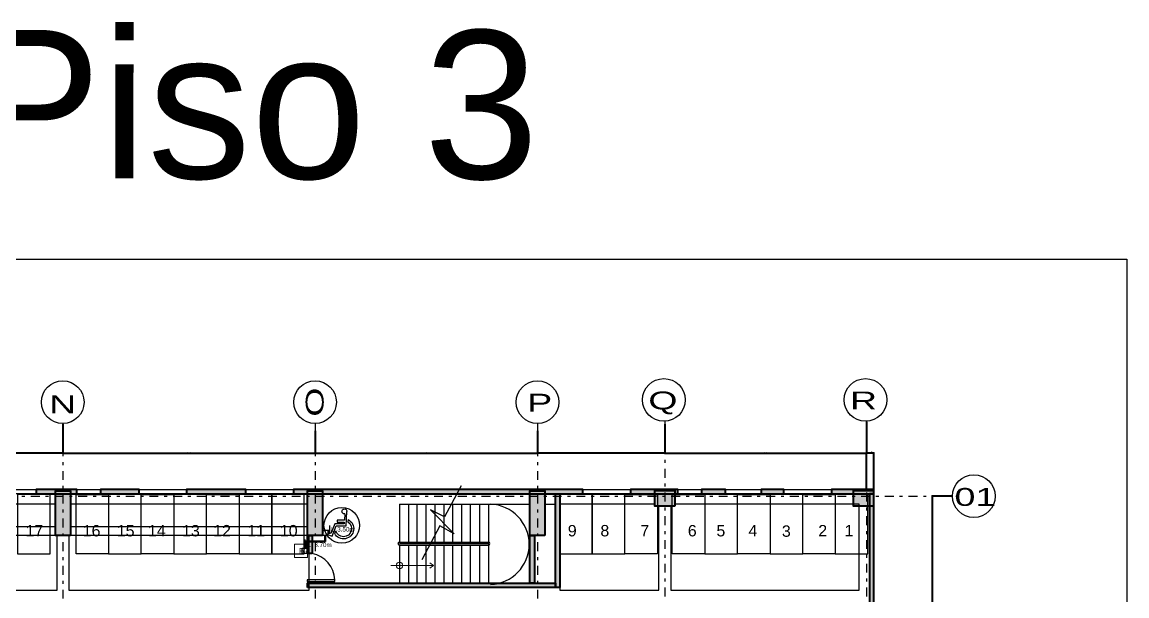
# Model space of a CAD drawing. Header units: millimetres. Extents: x 3781 to 4924, y 1639 to 1721.
# Drawn here: x 4127.14 to 4164.4, y 1701.04 to 1720.37 of the extents above; entities that cross this region are included whole.
import ezdxf
from ezdxf.enums import TextEntityAlignment as Align

# ---------------------------------------------------------------- set-up
doc = ezdxf.new("R2010")
doc.units = ezdxf.units.MM
for name, pattern in [('CENTER', [0.7, 0.3, -0.2, 0, -0.2]), ('DASHED2', [9.525, 6.35, -3.175]), ('HIDDEN2', [0.1875, 0.125, -0.0625]), ('LLUVIAS', [10, 4, -2, 4])]:
    doc.linetypes.add(name, pattern=pattern)
doc.layers.get('Defpoints').update_dxf_attribs({"color": 255})
doc.layers.add('-auxiliar', color=190, linetype='Continuous', plot=False)
for name, color, linetype in [('-parquead', 2, 'Continuous'), ('1amobla', 2, 'Continuous'), ('_ACHU3', 253, 'Continuous'), ('A-HATCH CONCRETO', 8, 'Continuous'), ('AREA PARQUEO', 51, 'Continuous'), ('AS_GL DETECCION_PISO 1', 7, 'Continuous'), ('AS_GL DETECCION_PISO 2', 7, 'Continuous'), ('E-P. MACIZA1', 2, 'HIDDEN2'), ('EJE-ESTRUCTURA', 1, 'CENTER'), ('GG_LAZO CONTROL DRIVERS', 82, 'Continuous'), ('HACHTCOLUMNA', 250, 'Continuous'), ('JCA_COTAS', 1, 'Continuous'), ('JCA_HATCH 254', 252, 'Continuous'), ('JCA_TEXTO1', 2, 'Continuous'), ('JCA_TEXTO2', 3, 'Continuous'), ('LINEA-1', 1, 'Continuous'), ('PROYECCION', 1, 'DASHED2'), ('TEXTO 3', 3, 'Continuous'), ('Textos-espacios', 3, 'Continuous')]:
    doc.layers.add(name, color=color, linetype=linetype)
for name, color, linetype, lineweight in [('COTA', 1, 'Continuous', 25), ('Estructura', 6, 'Continuous', 40), ('Muro', 4, 'Continuous', 40), ('TEXTOS', 7, 'Continuous', 20), ('Vidrio', 2, 'Continuous', 30)]:
    doc.layers.add(name, color=color, linetype=linetype, lineweight=lineweight)
doc.styles.add('Arial_400', font='arial.ttf')
doc.styles.add('ROMANS', font='arial.ttf', dxfattribs={"width": 0.7})
doc.styles.get("Standard").update_dxf_attribs({"font": 'arial.ttf'})
doc.styles.add('style2', font='arial.ttf', dxfattribs={"width": 1.5})
doc.dimstyles.new('1-10', dxfattribs={"dimscale": 10, "dimtxt": 0.0037, "dimasz": 0.001, "dimexe": 0.0018, "dimexo": 0.0018, "dimgap": 0.0005, "dimtad": 1, "dimzin": 4, "dimdsep": 46, "dimtxsty": 'ROMANS', "dimblk": 'ARCHTICK', "dimcen": 0.003, "dimdle": 0.0015, "dimclrd": 1, "dimclre": 1, "dimclrt": 4, "dimadec": 0, "dimazin": 0, "dimtfac": 1, "dimtix": 1, "dimtmove": 2, "dimatfit": 3, "dimldrblk": 'flecha', "dimfxl": 1, "dimtolj": 1, "dimtzin": 4, "dimarcsym": 0})

# ---------------------------------------------------------------- blocks, each defined once
blk = doc.blocks.new('discap')
at = {"layer": 'TEXTO 3', "color": 0, "linetype": 'Continuous'}
for p, q in [((-179169, -277469), (-179154, -277610)), ((-178353, -278322), (-178426, -278155))]:
    blk.add_line(p, q, dxfattribs=at)
blk.add_lwpolyline([(-178974, -277120), (-178946, -277498), (-178511, -277498), (-178511, -277624), (-178926, -277624), (-178926, -277730), (-178352, -277730), (-178127, -278321), (-177953, -278254), (-177909, -278371), (-178198, -278488), (-178440, -277852), (-179047, -277852), (-179102, -276980)], dxfattribs=at)
for centre, radius, start, end in [((-178951, -276970), 152, 261.2603, 183.66969), ((-178897, -278025), 619, 116.09541, 331.34503), ((-178897, -278025), 488, 121.7945, 344.57102)]:
    blk.add_arc(centre, radius, start, end, dxfattribs=at)
blk = doc.blocks.new('_ArchTick')
at = {"color": 0, "linetype": 'ByBlock', "const_width": 0.15}
blk.add_lwpolyline([(-0.5, -0.5), (0.5, 0.5)], dxfattribs=at)
blk = doc.blocks.new('*D35')
at = {"layer": 'Defpoints', "color": 0, "transparency": 16777216}
for p in [(-49.604, -6656.351), (-49.604, -6657.624), (-49.354, -6657.624)]:
    blk.add_point(p, dxfattribs=at)
at = {"layer": 'JCA_COTAS', "color": 1, "lineweight": -2, "transparency": 16777216}
for p, q in [((-49.339, -6656.351), (-49.619, -6656.351)), ((-49.604, -6657.606), (-49.604, -6656.333)), ((-49.354, -6657.606), (-49.354, -6656.333))]:
    blk.add_line(p, q, dxfattribs=at)
at = {"layer": 'JCA_COTAS', "color": 1, "lineweight": -2, "transparency": 16777216, "xscale": 0.01, "yscale": 0.01, "zscale": 0.01, "rotation": 180}
blk.add_blockref('_ArchTick', (-49.604, -6656.351), dxfattribs=at)
at = {"layer": 'JCA_COTAS', "color": 1, "lineweight": -2, "transparency": 16777216, "xscale": 0.01, "yscale": 0.01, "zscale": 0.01}
blk.add_blockref('_ArchTick', (-49.354, -6656.351), dxfattribs=at)
at = {"layer": 'JCA_COTAS', "color": 4, "transparency": 16777216, "insert": (-49.434, -6656.308), "char_height": 0.037, "attachment_point": 5, "style": 'ROMANS'}
blk.add_mtext('\\A1;.25', dxfattribs=at)
blk = doc.blocks.new('flecha')
at = {"layer": '_ACHU3', "linetype": 'Continuous', "lineweight": 0}
h = blk.add_hatch(color=255, dxfattribs=at)
h.dxf.hatch_style = 1
h.paths.add_polyline_path([(0, 0), (2.4, 0.4), (2.4, 0), (4, 0), (4, 0), (2.4, 0), (2.4, -0.4)])
at = {"layer": '_ACHU3', "linetype": 'Continuous', "lineweight": 0, "flags": 128}
blk.add_lwpolyline([(0, 0), (2.4, 0.4), (2.4, 0), (2.4, 0), (4, 0), (4, 0), (2.4, 0), (2.4, -0.4), (0, 0)], dxfattribs=at)
blk = doc.blocks.new('*D36')
at = {"layer": 'Defpoints', "color": 0, "transparency": 16777216}
for p in [(-46.702, -6657.799), (-47.386, -6667.899), (-46.702, -6667.899)]:
    blk.add_point(p, dxfattribs=at)
at = {"layer": 'JCA_COTAS', "color": 1, "lineweight": -2, "transparency": 16777216}
for p, q in [((-46.72, -6657.799), (-47.404, -6657.799)), ((-47.386, -6657.784), (-47.386, -6667.914)), ((-46.72, -6667.899), (-47.404, -6667.899))]:
    blk.add_line(p, q, dxfattribs=at)
at = {"layer": 'JCA_COTAS', "color": 1, "lineweight": -2, "transparency": 16777216, "xscale": 0.01, "yscale": 0.01, "zscale": 0.01}
for p, rotation in [((-47.386, -6657.799), 90), ((-47.386, -6667.899), 270)]:
    blk.add_blockref('_ArchTick', p, dxfattribs=dict(at, rotation=rotation))
at = {"layer": 'JCA_COTAS', "color": 4, "transparency": 16777216, "insert": (-47.41, -6662.849), "char_height": 0.037, "attachment_point": 5, "rotation": 90, "style": 'ROMANS'}
blk.add_mtext('\\A1;10.10', dxfattribs=at)
blk = doc.blocks.new('*D44')
at = {"layer": 'Defpoints', "color": 0, "transparency": 16777216}
for p in [(-76.7, -6655.354), (-68.2, -6655.579), (-68.2, -6656.351)]:
    blk.add_point(p, dxfattribs=at)
at = {"layer": 'JCA_COTAS', "color": 1, "lineweight": -2, "transparency": 16777216}
for p, q in [((-76.7, -6655.372), (-76.7, -6656.369)), ((-68.2, -6655.597), (-68.2, -6656.369)), ((-76.715, -6656.351), (-68.185, -6656.351))]:
    blk.add_line(p, q, dxfattribs=at)
at = {"layer": 'JCA_COTAS', "color": 1, "lineweight": -2, "transparency": 16777216, "xscale": 0.01, "yscale": 0.01, "zscale": 0.01, "rotation": 180}
blk.add_blockref('_ArchTick', (-76.7, -6656.351), dxfattribs=at)
at = {"layer": 'JCA_COTAS', "color": 1, "lineweight": -2, "transparency": 16777216, "xscale": 0.01, "yscale": 0.01, "zscale": 0.01}
blk.add_blockref('_ArchTick', (-68.2, -6656.351), dxfattribs=at)
at = {"layer": 'JCA_COTAS', "color": 4, "transparency": 16777216, "insert": (-72.45, -6656.327), "char_height": 0.037, "attachment_point": 5, "style": 'ROMANS'}
blk.add_mtext('\\A1;8.50', dxfattribs=at)
blk = doc.blocks.new('*D45')
at = {"layer": 'Defpoints', "color": 0, "transparency": 16777216}
for p in [(-68.2, -6655.579), (-60.702, -6655.579), (-60.702, -6656.351)]:
    blk.add_point(p, dxfattribs=at)
at = {"layer": 'JCA_COTAS', "color": 1, "lineweight": -2, "transparency": 16777216}
for p, q in [((-68.2, -6655.597), (-68.2, -6656.369)), ((-60.702, -6655.597), (-60.702, -6656.369)), ((-68.215, -6656.351), (-60.687, -6656.351))]:
    blk.add_line(p, q, dxfattribs=at)
at = {"layer": 'JCA_COTAS', "color": 1, "lineweight": -2, "transparency": 16777216, "xscale": 0.01, "yscale": 0.01, "zscale": 0.01, "rotation": 180}
blk.add_blockref('_ArchTick', (-68.2, -6656.351), dxfattribs=at)
at = {"layer": 'JCA_COTAS', "color": 1, "lineweight": -2, "transparency": 16777216, "xscale": 0.01, "yscale": 0.01, "zscale": 0.01}
blk.add_blockref('_ArchTick', (-60.702, -6656.351), dxfattribs=at)
at = {"layer": 'JCA_COTAS', "color": 4, "transparency": 16777216, "insert": (-64.451, -6656.327), "char_height": 0.037, "attachment_point": 5, "style": 'ROMANS'}
blk.add_mtext('\\A1;7.50', dxfattribs=at)
blk = doc.blocks.new('*D46')
at = {"layer": 'Defpoints', "color": 0, "transparency": 16777216}
for p in [(-76.7, -6655.354), (-84.2, -6655.504), (-84.2, -6656.351)]:
    blk.add_point(p, dxfattribs=at)
at = {"layer": 'JCA_COTAS', "color": 1, "lineweight": -2, "transparency": 16777216}
for p, q in [((-76.7, -6655.372), (-76.7, -6656.369)), ((-84.2, -6655.522), (-84.2, -6656.369)), ((-76.685, -6656.351), (-84.215, -6656.351))]:
    blk.add_line(p, q, dxfattribs=at)
at = {"layer": 'JCA_COTAS', "color": 1, "lineweight": -2, "transparency": 16777216, "xscale": 0.01, "yscale": 0.01, "zscale": 0.01, "rotation": 180}
blk.add_blockref('_ArchTick', (-84.2, -6656.351), dxfattribs=at)
at = {"layer": 'JCA_COTAS', "color": 1, "lineweight": -2, "transparency": 16777216, "xscale": 0.01, "yscale": 0.01, "zscale": 0.01}
blk.add_blockref('_ArchTick', (-76.7, -6656.351), dxfattribs=at)
at = {"layer": 'JCA_COTAS', "color": 4, "transparency": 16777216, "insert": (-80.45, -6656.327), "char_height": 0.037, "attachment_point": 5, "style": 'ROMANS'}
blk.add_mtext('\\A1;7.50', dxfattribs=at)
blk = doc.blocks.new('*D48')
at = {"layer": 'Defpoints', "color": 0, "transparency": 16777216}
for p in [(-56.404, -6655.354), (-60.702, -6655.579), (-60.702, -6656.351)]:
    blk.add_point(p, dxfattribs=at)
at = {"layer": 'JCA_COTAS', "color": 1, "lineweight": -2, "transparency": 16777216}
for p, q in [((-56.404, -6655.372), (-56.404, -6656.369)), ((-60.702, -6655.597), (-60.702, -6656.369)), ((-56.389, -6656.351), (-60.717, -6656.351))]:
    blk.add_line(p, q, dxfattribs=at)
at = {"layer": 'JCA_COTAS', "color": 1, "lineweight": -2, "transparency": 16777216, "xscale": 0.01, "yscale": 0.01, "zscale": 0.01, "rotation": 180}
blk.add_blockref('_ArchTick', (-60.702, -6656.351), dxfattribs=at)
at = {"layer": 'JCA_COTAS', "color": 1, "lineweight": -2, "transparency": 16777216, "xscale": 0.01, "yscale": 0.01, "zscale": 0.01}
blk.add_blockref('_ArchTick', (-56.404, -6656.351), dxfattribs=at)
at = {"layer": 'JCA_COTAS', "color": 4, "transparency": 16777216, "insert": (-58.553, -6656.327), "char_height": 0.037, "attachment_point": 5, "style": 'ROMANS'}
blk.add_mtext('\\A1;4.30', dxfattribs=at)
blk = doc.blocks.new('*D49')
at = {"layer": 'Defpoints', "color": 0, "transparency": 16777216}
for p in [(-56.404, -6655.354), (-49.604, -6655.279), (-49.604, -6656.351)]:
    blk.add_point(p, dxfattribs=at)
at = {"layer": 'JCA_COTAS', "color": 1, "lineweight": -2, "transparency": 16777216}
for p, q in [((-56.404, -6655.372), (-56.404, -6656.369)), ((-49.604, -6655.297), (-49.604, -6656.369)), ((-56.419, -6656.351), (-49.589, -6656.351))]:
    blk.add_line(p, q, dxfattribs=at)
at = {"layer": 'JCA_COTAS', "color": 1, "lineweight": -2, "transparency": 16777216, "xscale": 0.01, "yscale": 0.01, "zscale": 0.01, "rotation": 180}
blk.add_blockref('_ArchTick', (-56.404, -6656.351), dxfattribs=at)
at = {"layer": 'JCA_COTAS', "color": 1, "lineweight": -2, "transparency": 16777216, "xscale": 0.01, "yscale": 0.01, "zscale": 0.01}
blk.add_blockref('_ArchTick', (-49.604, -6656.351), dxfattribs=at)
at = {"layer": 'JCA_COTAS', "color": 4, "transparency": 16777216, "insert": (-53.004, -6656.327), "char_height": 0.037, "attachment_point": 5, "style": 'ROMANS'}
blk.add_mtext('\\A1;6.80', dxfattribs=at)
blk = doc.blocks.new('AS_Manual Pull Station _Addressable_')
at = {"color": 0, "linetype": 'Continuous', "lineweight": 15}
for p, q in [((-0.155, 0.15), (0.14, 0.15)), ((-0.155, -0.145), (-0.155, 0.15)), ((0.14, 0.15), (0.14, -0.145)), ((0.14, -0.145), (-0.155, -0.145))]:
    blk.add_line(p, q, dxfattribs=at)
at = {"color": 0, "linetype": 'Continuous', "lineweight": 15, "style": 'Arial_400'}
blk.add_text('F', height=0.127, dxfattribs=at).set_placement((0, 0), align=Align.MIDDLE_CENTER)
blk = doc.blocks.new('Caja metalica de 12')
at = {"layer": '1amobla', "linetype": 'Continuous', "ltscale": 0.3}
blk.add_lwpolyline([(-1069.691, -2855.357), (-1069.511, -2855.357), (-1069.511, -2855.537), (-1069.691, -2855.537), (-1069.691, -2855.357)], dxfattribs=at)
at = {"layer": '1amobla', "color": 7, "linetype": 'Continuous', "ltscale": 0.3, "insert": (-1069.679, -2855.397), "char_height": 0.04, "width": 0.07916, "attachment_point": 1}
blk.add_mtext('CM 12X12', dxfattribs=at)
blk = doc.blocks.new('estructura etapa 3')
at = {"layer": 'HACHTCOLUMNA'}
h = blk.add_hatch(color=256, dxfattribs=at)
h.paths.add_polyline_path([(-91.651, -6658.124), (-91.651, -6657.624), (-92.35, -6657.624), (-92.35, -6658.124)])
h.paths.add_polyline_path([(-49.354, -6658.124), (-49.354, -6657.624), (-50.055, -6657.624), (-50.055, -6658.124)])
h.paths.add_polyline_path([(-56.053, -6658.124), (-56.053, -6657.624), (-56.753, -6657.624), (-56.753, -6658.124)])
h.paths.add_polyline_path([(-76.45, -6659.124), (-76.95, -6659.124), (-76.95, -6657.624), (-76.45, -6657.624)])
h.paths.add_polyline_path([(-83.95, -6659.124), (-84.45, -6659.124), (-84.45, -6657.624), (-83.95, -6657.624)])
h.paths.add_polyline_path([(-60.452, -6659.124), (-60.952, -6659.124), (-60.952, -6657.624), (-60.452, -6657.624)])
h.paths.add_polyline_path([(-67.95, -6659.124), (-68.45, -6659.124), (-68.45, -6657.624), (-67.95, -6657.624)])
h.paths.add_polyline_path([(-91.85, -6668.199), (-91.851, -6667.599), (-92.35, -6667.599), (-92.349, -6668.199)])
h.paths.add_polyline_path([(-49.354, -6668.199), (-49.354, -6667.599), (-49.854, -6667.599), (-49.854, -6668.199)])
h.paths.add_polyline_path([(-56.154, -6668.149), (-56.154, -6667.649), (-56.854, -6667.649), (-56.854, -6668.149)])
h.paths.add_polyline_path([(-59.952, -6667.649), (-59.952, -6668.149), (-61.452, -6668.149), (-61.452, -6667.649)])
h.paths.add_polyline_path([(-75.95, -6667.649), (-75.95, -6668.149), (-77.45, -6668.149), (-77.45, -6667.649)])
h.paths.add_polyline_path([(-68.95, -6667.649), (-68.95, -6668.149), (-67.45, -6668.149), (-67.45, -6667.649)])
h.paths.add_polyline_path([(-84.95, -6667.649), (-84.95, -6668.149), (-83.45, -6668.149), (-83.45, -6667.649)])
h.paths.add_polyline_path([(-91.85, -6676.199), (-91.85, -6675.599), (-92.349, -6675.599), (-92.349, -6676.199)])
h.paths.add_polyline_path([(-49.354, -6676.199), (-49.354, -6675.599), (-49.854, -6675.599), (-49.854, -6676.199)])
h.paths.add_polyline_path([(-56.154, -6676.149), (-56.154, -6675.649), (-56.754, -6675.649), (-56.754, -6676.149)])
h.paths.add_polyline_path([(-59.952, -6675.649), (-59.952, -6676.149), (-61.452, -6676.149), (-61.452, -6675.649)])
h.paths.add_polyline_path([(-75.95, -6675.649), (-75.95, -6676.149), (-77.45, -6676.149), (-77.45, -6675.649)])
h.paths.add_polyline_path([(-68.95, -6675.649), (-68.95, -6676.149), (-67.45, -6676.149), (-67.45, -6675.649)])
h.paths.add_polyline_path([(-84.95, -6675.649), (-84.95, -6676.149), (-83.45, -6676.149), (-83.45, -6675.649)])
h.paths.add_polyline_path([(-91.847, -6686.299), (-91.851, -6685.699), (-92.35, -6685.699), (-92.346, -6686.299)])
h.paths.add_polyline_path([(-49.354, -6686.299), (-49.354, -6685.699), (-49.854, -6685.699), (-49.854, -6686.299)])
h.paths.add_polyline_path([(-56.154, -6686.249), (-56.154, -6685.749), (-56.754, -6685.749), (-56.754, -6686.249)])
h.paths.add_polyline_path([(-59.952, -6685.749), (-59.952, -6686.249), (-61.452, -6686.249), (-61.452, -6685.749)])
h.paths.add_polyline_path([(-75.95, -6685.749), (-75.95, -6686.249), (-77.45, -6686.249), (-77.45, -6685.749)])
h.paths.add_polyline_path([(-68.95, -6685.749), (-68.95, -6686.249), (-67.45, -6686.249), (-67.45, -6685.749)])
h.paths.add_polyline_path([(-84.95, -6685.749), (-84.95, -6686.249), (-83.45, -6686.249), (-83.45, -6685.749)])
h.paths.add_polyline_path([(-49.353, -6694.294), (-49.354, -6693.699), (-49.855, -6693.699), (-49.854, -6694.294)])
h.paths.add_polyline_path([(-56.054, -6694.249), (-56.054, -6693.749), (-56.753, -6693.749), (-56.753, -6694.249)])
h.paths.add_polyline_path([(-91.651, -6694.249), (-91.651, -6693.749), (-92.35, -6693.749), (-92.35, -6694.249)])
h.paths.add_polyline_path([(-59.952, -6693.749), (-59.952, -6694.249), (-61.452, -6694.249), (-61.452, -6693.749)])
h.paths.add_polyline_path([(-75.95, -6693.749), (-75.95, -6694.249), (-77.45, -6694.249), (-77.45, -6693.749)])
h.paths.add_polyline_path([(-68.95, -6693.749), (-68.95, -6694.249), (-67.45, -6694.249), (-67.45, -6693.749)])
h.paths.add_polyline_path([(-84.95, -6693.749), (-84.95, -6694.249), (-83.45, -6694.249), (-83.45, -6693.749)])
h.paths.add_polyline_path([(-49.358, -6703.974), (-49.353, -6703.374), (-49.854, -6703.374), (-49.859, -6703.974)])
h.paths.add_polyline_path([(-56.054, -6703.924), (-56.054, -6703.424), (-56.753, -6703.424), (-56.753, -6703.924)])
h.paths.add_polyline_path([(-67.95, -6704.924), (-67.95, -6703.424), (-68.45, -6703.424), (-68.45, -6704.924)])
h.paths.add_polyline_path([(-91.651, -6703.924), (-91.651, -6703.424), (-92.35, -6703.424), (-92.35, -6703.924)])
h.paths.add_polyline_path([(-61.847, -6703.424), (-60.347, -6703.424), (-60.347, -6703.924), (-61.847, -6703.924)])
h.paths.add_polyline_path([(-83.95, -6704.924), (-83.95, -6703.424), (-84.45, -6703.424), (-84.45, -6704.924)])
h.paths.add_polyline_path([(-76.45, -6704.924), (-76.45, -6703.424), (-76.95, -6703.424), (-76.95, -6704.924)])
h.paths.add_polyline_path([(-49.354, -6711.949), (-49.354, -6711.449), (-50.054, -6711.449), (-50.054, -6711.949)])
h.paths.add_polyline_path([(-55.954, -6711.949), (-55.954, -6711.449), (-56.654, -6711.449), (-56.654, -6711.949)])
h.paths.add_polyline_path([(-91.65, -6711.949), (-91.65, -6711.449), (-92.35, -6711.449), (-92.35, -6711.949)])
h.paths.add_polyline_path([(-60.952, -6711.949), (-60.952, -6709.549), (-60.452, -6709.549), (-60.452, -6711.949)])
h.paths.add_polyline_path([(-68.45, -6709.549), (-68.45, -6711.949), (-67.95, -6711.949), (-67.95, -6709.549)])
h.paths.add_polyline_path([(-76.95, -6709.549), (-76.95, -6711.949), (-76.45, -6711.949), (-76.45, -6709.549)])
h.paths.add_polyline_path([(-83.95, -6709.549), (-83.95, -6711.949), (-84.45, -6711.949), (-84.45, -6709.549)])
at = {"layer": 'EJE-ESTRUCTURA'}
for p, q in [((-76.7, -6655.354), (-76.7, -6714.914)), ((-68.2, -6655.354), (-68.2, -6714.914)), ((-60.702, -6655.354), (-60.702, -6714.914)), ((-60.702, -6655.354), (-60.702, -6714.914)), ((-56.404, -6655.279), (-56.404, -6714.839)), ((-49.604, -6655.279), (-49.604, -6714.839)), ((-92.986, -6657.799), (-46.502, -6657.799))]:
    blk.add_line(p, q, dxfattribs=at)
at = {"layer": 'Estructura'}
for points in [[(-76.45, -6659.124), (-76.95, -6659.124), (-76.95, -6657.624), (-76.45, -6657.624)], [(-67.95, -6659.124), (-68.45, -6659.124), (-68.45, -6657.624), (-67.95, -6657.624)], [(-60.452, -6659.124), (-60.952, -6659.124), (-60.952, -6657.624), (-60.452, -6657.624)], [(-56.053, -6658.124), (-56.053, -6657.624), (-56.753, -6657.624), (-56.753, -6658.124)], [(-49.354, -6658.124), (-49.354, -6657.624), (-50.055, -6657.624), (-50.055, -6658.124)]]:
    blk.add_lwpolyline(points, close=True, dxfattribs=at)
at = {"layer": 'JCA_TEXTO1', "linetype": 'Continuous'}
for centre in [(-76.71, -6654.634), (-68.2, -6654.634), (-60.699, -6654.634), (-56.435, -6654.559), (-56.435, -6654.559), (-49.635, -6654.559), (-49.635, -6654.559), (-45.982, -6657.799)]:
    blk.add_circle(centre, 0.72, dxfattribs=at)
at = {"layer": 'JCA_TEXTO2', "style": 'style2', "width": 1.5}
for s, height, rotation, p in [('O', 0.603, 90.0293, (-67.911, -6655.124)), ('Q', 0.603, 0.0293, (-56.96, -6654.879)), ('R', 0.603, 0.0293, (-50.16, -6654.879)), ('N', 0.603, 0.0293, (-77.168, -6655.005)), ('P', 0.603, 0.0293, (-61.044, -6654.954)), ('01', 0.6031, 0.0293, (-46.633, -6658.129))]:
    blk.add_text(s, height=height, rotation=rotation, dxfattribs=at).set_placement(p)
at = {"layer": 'JCA_COTAS'}
for base, p1, p2, picture, middle in [((-84.2, -6656.351), (-76.7, -6655.354), (-84.2, -6655.504), '*D46', (-80.45, -6656.327)), ((-68.2, -6656.351), (-76.7, -6655.354), (-68.2, -6655.579), '*D44', (-72.45, -6656.327)), ((-49.604, -6656.351), (-56.404, -6655.354), (-49.604, -6655.279), '*D49', (-53.004, -6656.327)), ((-60.702, -6656.351), (-68.2, -6655.579), (-60.702, -6655.579), '*D45', (-64.451, -6656.327))]:
    dim = blk.add_linear_dim(base=base, p1=p1, p2=p2, dimstyle='1-10', dxfattribs=at)
    dim.commit()
    dim.dimension.update_dxf_attribs({"geometry": picture, "text_midpoint": middle})
for base, p1, p2, angle, picture, middle in [((-60.702, -6656.351), (-56.404, -6655.354), (-60.702, -6655.579), 180, '*D48', (-58.553, -6656.327)), ((-47.386, -6667.899), (-46.702, -6657.799), (-46.702, -6667.899), 90, '*D36', (-47.41, -6662.849))]:
    dim = blk.add_linear_dim(base=base, p1=p1, p2=p2, angle=angle, dimstyle='1-10', dxfattribs=at)
    dim.commit()
    dim.dimension.update_dxf_attribs({"geometry": picture, "text_midpoint": middle})
dim = blk.add_linear_dim(base=(-49.604, -6656.351), p1=(-49.354, -6657.624), p2=(-49.604, -6657.624), dimstyle='1-10', dxfattribs=at)
dim.commit()
dim.dimension.update_dxf_attribs({"geometry": '*D35', "text_midpoint": (-49.434, -6656.308), "dimtype": 128})

msp = doc.modelspace()

# ---------------------------------------------------------------- hatches: boundary and pattern name
at = {"layer": 'A-HATCH CONCRETO', "ltscale": 0.03}
h = msp.add_hatch(color=256, dxfattribs=at)
h.dxf.hatch_style = 1
h.paths.add_polyline_path([(4155.866, 1704.478), (4155.866, 1704.628)], flags=17)
h.paths.add_polyline_path([(4155.866, 1704.478), (4155.866, 1704.628), (4154.432, 1704.628), (4154.432, 1704.478)])
h.paths.add_polyline_path([(4152.832, 1704.478), (4152.832, 1704.628), (4152.064, 1704.628), (4152.064, 1704.478), (4150.864, 1704.478), (4150.864, 1704.628), (4150.057, 1704.628), (4150.057, 1704.478)])
h.paths.add_polyline_path([(4149.257, 1704.478), (4149.257, 1704.628), (4147.653, 1704.628), (4147.653, 1704.478)])
h.paths.add_polyline_path([(4146.054, 1704.478), (4146.054, 1704.628), (4136.288, 1704.628), (4136.288, 1704.478)])
h.paths.add_polyline_path([(4134.688, 1704.478), (4134.688, 1704.628), (4132.688, 1704.628), (4132.688, 1704.478)])
h.paths.add_polyline_path([(4131.088, 1704.478), (4131.088, 1704.628), (4129.786, 1704.628), (4129.786, 1704.478)])
h.paths.add_polyline_path([(4128.986, 1704.478), (4128.986, 1704.628), (4127.616, 1704.627), (4127.616, 1704.477)])
h.paths.add_polyline_path([(4126.816, 1704.478), (4126.816, 1704.628), (4125.015, 1704.628), (4125.015, 1704.478)])
h.paths.add_polyline_path([(4123.415, 1704.479), (4123.415, 1704.629), (4122.812, 1704.628), (4122.812, 1704.478)])
h.paths.add_polyline_path([(4121.612, 1704.477), (4121.612, 1704.627), (4118.412, 1704.628), (4118.412, 1704.478)])
h.paths.add_polyline_path([(4117.212, 1704.478), (4117.212, 1704.628), (4116.61, 1704.628), (4116.61, 1704.478), (4115.81, 1704.479), (4115.81, 1704.628), (4110.985, 1704.628), (4110.985, 1704.478), (4115.872, 1704.479), (4117.872, 1704.478)])
at = {"layer": 'JCA_HATCH 254'}
h = msp.add_hatch(color=256, dxfattribs=at)
h.paths.add_polyline_path([(4145.28, 1701.323), (4145.13, 1701.323), (4145.13, 1704.478), (4145.28, 1704.478)])
h.paths.add_polyline_path([(4136.771, 1701.323), (4136.771, 1701.473), (4145.13, 1701.473), (4145.13, 1701.323)])
h.paths.add_polyline_path([(4144.418, 1701.473), (4144.268, 1701.473), (4144.268, 1703.078), (4144.418, 1703.078)])
h.paths.add_polyline_path([(4136.921, 1702.47), (4136.771, 1702.47), (4136.771, 1703.078), (4136.921, 1703.078)])
h.paths.add_polyline_path([(4144.268, 1704.128), (4144.268, 1704.278)])
at = {"layer": 'JCA_HATCH 254', "linetype": 'Continuous', "ltscale": 0.3, "true_color": 0x636466, "transparency": 33554687}
h = msp.add_hatch(color=251, dxfattribs=at)
h.dxf.hatch_style = 1
h.paths.add_polyline_path([(4155.867, 1704.478), (4155.717, 1704.478), (4155.717, 1657.652), (4155.867, 1657.652)])

# ---------------------------------------------------------------- linework, layer by layer
at = {"layer": '-auxiliar', "elevation": -201.258}
for points in [[(4136.921, 1702.47), (4136.771, 1702.47), (4136.771, 1703.078), (4136.921, 1703.078)], [(4144.418, 1701.473), (4144.268, 1701.473), (4144.268, 1703.078), (4144.418, 1703.078)], [(4136.771, 1701.323), (4136.771, 1701.473), (4145.13, 1701.473), (4145.13, 1701.323)]]:
    msp.add_lwpolyline(points, close=True, dxfattribs=at)
at = {"layer": '-parquead'}
for points in [[(4126.816, 1704.627), (4127.616, 1704.627), (4127.616, 1704.477), (4126.816, 1704.479)], [(4128.986, 1704.628), (4129.786, 1704.628), (4129.786, 1704.478), (4128.986, 1704.479)], [(4131.088, 1704.628), (4132.688, 1704.628), (4132.688, 1704.478), (4131.088, 1704.479)], [(4134.688, 1704.627), (4136.288, 1704.628), (4136.288, 1704.478), (4134.688, 1704.478)], [(4146.054, 1704.627), (4147.653, 1704.628), (4147.653, 1704.478), (4146.054, 1704.478)], [(4149.257, 1704.628), (4150.057, 1704.628), (4150.057, 1704.478), (4149.257, 1704.478)], [(4150.864, 1704.628), (4152.064, 1704.628), (4152.064, 1704.478), (4150.864, 1704.478)], [(4152.832, 1704.628), (4154.432, 1704.628), (4154.432, 1704.478), (4152.832, 1704.478)], [(4128.082, 1704.453), (4126.982, 1704.453), (4126.982, 1702.453), (4128.082, 1702.453)], [(4128.96, 1704.453), (4130.059, 1704.453), (4130.059, 1702.453), (4128.96, 1702.453)], [(4131.159, 1704.453), (4130.059, 1704.453), (4130.059, 1702.453), (4131.159, 1702.453)], [(4131.159, 1704.453), (4132.259, 1704.453), (4132.259, 1702.453), (4131.159, 1702.453)], [(4133.359, 1704.453), (4132.259, 1704.453), (4132.259, 1702.453), (4133.359, 1702.453)], [(4133.359, 1704.453), (4134.459, 1704.453), (4134.459, 1702.453), (4133.359, 1702.453)], [(4135.559, 1704.453), (4134.459, 1704.453), (4134.459, 1702.453), (4135.559, 1702.453)], [(4136.658, 1704.453), (4135.559, 1704.453), (4135.559, 1702.453), (4136.658, 1702.453)], [(4146.367, 1704.453), (4145.267, 1704.453), (4145.267, 1702.453), (4146.367, 1702.453)], [(4147.467, 1704.453), (4146.367, 1704.453), (4146.367, 1702.453), (4147.467, 1702.453)], [(4147.467, 1704.453), (4148.567, 1704.453), (4148.567, 1702.453), (4147.467, 1702.453)], [(4149.067, 1704.453), (4150.166, 1704.453), (4150.166, 1702.453), (4149.067, 1702.453)], [(4151.266, 1704.453), (4150.166, 1704.453), (4150.166, 1702.453), (4151.266, 1702.453)], [(4151.266, 1704.453), (4152.366, 1704.453), (4152.366, 1702.453), (4151.266, 1702.453)], [(4153.466, 1704.453), (4152.366, 1704.453), (4152.366, 1702.453), (4153.466, 1702.453)], [(4153.466, 1704.453), (4154.566, 1704.453), (4154.566, 1702.453), (4153.466, 1702.453)], [(4155.666, 1704.453), (4154.566, 1704.453), (4154.566, 1702.453), (4155.666, 1702.453)]]:
    msp.add_lwpolyline(points, close=True, dxfattribs=at)
at = {"layer": '1amobla', "color": 7, "linetype": 'Continuous', "ltscale": 0.3, "true_color": 0xffffff}
msp.add_lwpolyline([(4105.951, 1712.387), (4164.399, 1712.387), (4164.399, 1639.402), (4105.951, 1639.402)], close=True, dxfattribs=at)
for points in [[(4137.271, 1703.258), (4137.451, 1703.258), (4137.451, 1703.078), (4137.271, 1703.078), (4137.271, 1703.258)], [(4137.271, 1703.258), (4137.451, 1703.258), (4137.451, 1703.078), (4137.271, 1703.078), (4137.271, 1703.258)], [(4136.591, 1702.65), (4136.771, 1702.65), (4136.771, 1702.47), (4136.591, 1702.47), (4136.591, 1702.65)], [(4136.591, 1702.65), (4136.771, 1702.65), (4136.771, 1702.47), (4136.591, 1702.47), (4136.591, 1702.65)]]:
    msp.add_lwpolyline(points, dxfattribs=at)
at = {"layer": 'AREA PARQUEO', "color": 2}
for p, q in [((4139.866, 1704.128), (4139.866, 1702.853)), ((4139.866, 1704.128), (4139.866, 1702.853)), ((4139.866, 1704.128), (4144.268, 1704.128)), ((4140.166, 1704.128), (4140.166, 1702.853)), ((4140.166, 1704.128), (4144.268, 1704.128)), ((4140.466, 1702.853), (4140.466, 1704.128)), ((4140.766, 1702.853), (4140.766, 1704.128)), ((4141.066, 1702.853), (4141.066, 1704.128)), ((4141.366, 1704.128), (4141.366, 1702.853)), ((4141.666, 1702.853), (4141.666, 1704.128)), ((4141.966, 1702.853), (4141.966, 1704.128)), ((4142.266, 1702.853), (4142.266, 1704.128)), ((4142.566, 1704.128), (4142.566, 1702.853)), ((4142.866, 1704.128), (4142.866, 1701.473, -201.258)), ((4144.768, 1704.128), (4145.13, 1704.128)), ((4139.866, 1702.853), (4142.866, 1702.853)), ((4139.866, 1702.803), (4142.866, 1702.803)), ((4139.866, 1702.753), (4139.866, 1701.473)), ((4139.866, 1702.753), (4142.866, 1702.753)), ((4139.866, 1702.753), (4139.866, 1701.473)), ((4140.166, 1702.753), (4140.166, 1701.473)), ((4140.166, 1702.753), (4140.166, 1701.473)), ((4140.466, 1701.473), (4140.466, 1702.753)), ((4140.466, 1701.473), (4140.466, 1702.753)), ((4140.766, 1701.473), (4140.766, 1702.753)), ((4141.066, 1701.473), (4141.066, 1702.753)), ((4141.366, 1702.753), (4141.366, 1701.473)), ((4141.666, 1701.473), (4141.666, 1702.753)), ((4141.966, 1701.473), (4141.966, 1702.753)), ((4142.266, 1701.473), (4142.266, 1702.753)), ((4142.566, 1702.753), (4142.566, 1701.473))]:
    msp.add_line(p, q, dxfattribs=at)
at = {"layer": 'AREA PARQUEO', "color": 252}
msp.add_circle((4137.921, 1703.416), 0.6, dxfattribs=at)
msp.add_circle((4137.921, 1703.416), 0.6, dxfattribs=at)
msp.add_circle((4137.921, 1703.416), 0.6, dxfattribs=at)
msp.add_circle((4137.921, 1703.416), 0.6, dxfattribs=at)
at = {"layer": 'AREA PARQUEO', "color": 2}
for centre, start, end in [((4139.866, 1702.803), 90, 270), ((4139.866, 1702.803), 90, 270), ((4142.866, 1702.803), 270, 90)]:
    msp.add_arc(centre, 0.05, start, end, dxfattribs=at)
at = {"layer": 'AS_GL DETECCION_PISO 2', "color": 5, "linetype": 'Continuous', "lineweight": 50}
for points in [[(4137.361, 1703.078), (4137.361, 1702.878), (4136.837, 1702.878)], [(4136.837, 1702.878), (4136.707, 1702.878), (4136.707, 1702.65)]]:
    msp.add_lwpolyline(points, dxfattribs=at)
at = {"layer": 'COTA'}
msp.add_arc((4136.744, 1701.543), 0.943, 2.113, 79.2257, dxfattribs=at)
msp.add_arc((4136.744, 1701.543), 0.943, 2.113, 79.2257, dxfattribs=at)
at = {"layer": 'E-P. MACIZA1', "color": 7, "linetype": 'LLUVIAS', "ltscale": 3, "true_color": 0xffffff}
for points in [[(4121.27, 1704.128), (4121.27, 1703.378), (4128.271, 1703.378), (4128.271, 1704.128)], [(4128.771, 1704.128), (4128.771, 1703.378), (4136.771, 1703.378), (4136.771, 1704.128)], [(4148.617, 1701.228), (4148.617, 1704.078), (4148.468, 1704.078), (4148.468, 1704.128), (4145.28, 1704.128), (4145.28, 1701.228)], [(4121.22, 1703.078), (4121.22, 1701.228), (4128.32, 1701.228), (4128.32, 1703.078)], [(4128.721, 1703.078), (4128.721, 1701.228), (4136.821, 1701.228), (4136.821, 1703.078)]]:
    msp.add_lwpolyline(points, close=True, dxfattribs=at)
msp.add_lwpolyline([(4155.367, 1704.128), (4149.168, 1704.128), (4149.168, 1704.078), (4149.017, 1704.078), (4149.017, 1701.228), (4155.367, 1701.228), (4155.367, 1704.128)], dxfattribs=at)
at = {"layer": 'GG_LAZO CONTROL DRIVERS', "ltscale": 0.3}
for points in [[(4137.507, 1703.416), (4137.507, 1703.132), (4137.463, 1703.258), (4137.507, 1703.258)], [(4136.681, 1702.943), (4136.681, 1702.66), (4136.637, 1702.786), (4136.681, 1702.786)]]:
    msp.add_lwpolyline(points, dxfattribs=at)
at = {"layer": 'LINEA-1'}
msp.add_lwpolyline([(4141.945, 1704.745), (4141.389, 1703.702), (4140.909, 1703.94), (4141.707, 1703.126), (4141.228, 1703.399), (4140.62, 1702.257)], dxfattribs=at)
at = {"layer": 'Muro'}
for points in [[(4128.985, 1704.478), (4128.985, 1704.628), (4127.616, 1704.627), (4127.616, 1704.477)], [(4131.088, 1704.478), (4131.088, 1704.628), (4129.786, 1704.628), (4129.786, 1704.478)], [(4134.688, 1704.478), (4134.688, 1704.628), (4132.688, 1704.628), (4132.688, 1704.478)], [(4146.054, 1704.478), (4146.054, 1704.628), (4136.288, 1704.628), (4136.288, 1704.478)], [(4149.257, 1704.478), (4149.257, 1704.628), (4147.653, 1704.628), (4147.653, 1704.478)], [(4150.864, 1704.478), (4150.864, 1704.628), (4150.057, 1704.628), (4150.057, 1704.478)], [(4152.832, 1704.478), (4152.832, 1704.628), (4152.064, 1704.628), (4152.064, 1704.478)], [(4155.866, 1704.478), (4155.866, 1704.628), (4154.432, 1704.628), (4154.432, 1704.478)], [(4145.28, 1701.323), (4145.13, 1701.323), (4145.13, 1704.478), (4145.28, 1704.478)], [(4145.28, 1701.323), (4145.13, 1701.323), (4145.13, 1704.478), (4145.28, 1704.478)], [(4155.867, 1704.478), (4155.717, 1704.478), (4155.717, 1657.652), (4155.867, 1657.652)], [(4136.921, 1702.47), (4136.771, 1702.47), (4136.771, 1703.078), (4136.921, 1703.078)], [(4136.921, 1702.47), (4136.771, 1702.47), (4136.771, 1703.078), (4136.921, 1703.078)], [(4144.418, 1701.473), (4144.268, 1701.473), (4144.268, 1703.078), (4144.418, 1703.078)], [(4144.418, 1701.473), (4144.268, 1701.473), (4144.268, 1703.078), (4144.418, 1703.078)], [(4136.771, 1701.323), (4136.771, 1701.473), (4145.13, 1701.473), (4145.13, 1701.323)], [(4136.771, 1701.323), (4136.771, 1701.473), (4145.13, 1701.473), (4145.13, 1701.323)]]:
    msp.add_lwpolyline(points, close=True, dxfattribs=at)
at = {"layer": 'PROYECCION'}
msp.add_arc((4142.891, 1702.778), 1.351, 271.9764, 88.0236, dxfattribs=at)
msp.add_arc((4142.891, 1702.778), 1.351, 271.9764, 88.0236, dxfattribs=at)
at = {"layer": 'TEXTOS'}
for points in [[(4139.575, 1702.063), (4141.017, 1702.063), (4140.887, 1702.149)], [(4139.575, 1702.063), (4141.017, 1702.063), (4140.887, 1702.149)], [(4139.575, 1702.063), (4141.017, 1702.063), (4140.887, 1701.977)], [(4139.575, 1702.063), (4141.017, 1702.063), (4140.887, 1701.977)]]:
    msp.add_lwpolyline(points, dxfattribs=at)
msp.add_circle((4139.866, 1702.063), 0.109, dxfattribs=at)
msp.add_circle((4139.866, 1702.063), 0.109, dxfattribs=at)
at = {"layer": 'Vidrio'}
msp.add_lwpolyline([(4136.755, 1701.578), (4136.755, 1701.528), (4137.687, 1701.528), (4137.687, 1701.578)], close=True, dxfattribs=at)
msp.add_lwpolyline([(4136.755, 1701.578), (4136.755, 1701.528), (4137.687, 1701.528), (4137.687, 1701.578)], close=True, dxfattribs=at)

# ---------------------------------------------------------------- block references
at = {"layer": '1amobla', "color": 7, "linetype": 'Continuous', "true_color": 0xffffff}
for p in [(5206.962, 4558.614), (5206.282, 4558.006)]:
    msp.add_blockref('Caja metalica de 12', p, dxfattribs=at)
at = {"layer": 'AREA PARQUEO', "color": 252, "xscale": -0.00055120696621, "yscale": 0.00055120696621, "zscale": 0.0005512069662100001, "rotation": 359.999999975327}
msp.add_blockref('discap', (4039.373, 1856.553), dxfattribs=at)
msp.add_blockref('discap', (4039.373, 1856.553), dxfattribs=at)
at = {"layer": 'AS_GL DETECCION_PISO 1', "color": 6, "linetype": 'Continuous', "xscale": 1.5, "yscale": 1.5, "zscale": 1.5}
msp.add_blockref('AS_Manual Pull Station _Addressable_', (4136.56, 1702.556), dxfattribs=at)
at = {"layer": 'Muro'}
msp.add_blockref('estructura etapa 3', (4205.22, 8362.202), dxfattribs=at)

# ---------------------------------------------------------------- texts
at = {"layer": '1amobla', "color": 7, "linetype": 'Continuous', "ltscale": 0.3, "true_color": 0xffffff, "char_height": 0.04, "width": 0.07916, "attachment_point": 1}
for insert in [(4137.283, 1703.217), (4136.603, 1702.609)]:
    msp.add_mtext('CM 12X12', dxfattribs=dict(at, insert=insert))
at = {"layer": 'Defpoints', "color": 3}
msp.add_text('Piso 3', height=5, rotation=359.9331, dxfattribs=at).set_placement((4125.154, 1715.115))
at = {"layer": 'TEXTOS'}
for s, p in [('L: 3.50m', (4137.536, 1703.21)), ('L: 3.70m', (4136.764, 1702.688))]:
    msp.add_text(s, height=0.15, rotation=359.9331, dxfattribs=at).set_placement(p)
at = {"layer": 'Textos-espacios', "char_height": 0.384}
for s, insert, attachment_point, rotation in [('17', (4127.259, 1703.429), 1, 360), ('16', (4129.783, 1703.429), 3, 0), ('15', (4130.336, 1703.429), 1, 360), ('14', (4131.982, 1703.429), 3, 0), ('13', (4132.536, 1703.429), 1, 360), ('12', (4134.182, 1703.429), 3, 0), ('11', (4134.736, 1703.429), 1, 360), ('10', (4135.835, 1703.429), 1, 360), ('9', (4145.544, 1703.429), 1, 360), ('8', (4146.644, 1703.429), 1, 360), ('7', (4148.29, 1703.429), 3, 0), ('6', (4149.89, 1703.429), 3, 0), ('5', (4150.557, 1703.429), 1, 360), ('4', (4151.933, 1703.429), 3, 0), ('3', (4152.764, 1703.415), 1, 360), ('2', (4154.289, 1703.429), 3, 0), ('1', (4155.174, 1703.429), 3, 0)]:
    msp.add_mtext_dynamic_manual_height_columns(s, width=0.89145, gutter_width=5, heights=[0], dxfattribs=dict(at, insert=insert, attachment_point=attachment_point, rotation=rotation))

doc.saveas('drawing.dxf')
